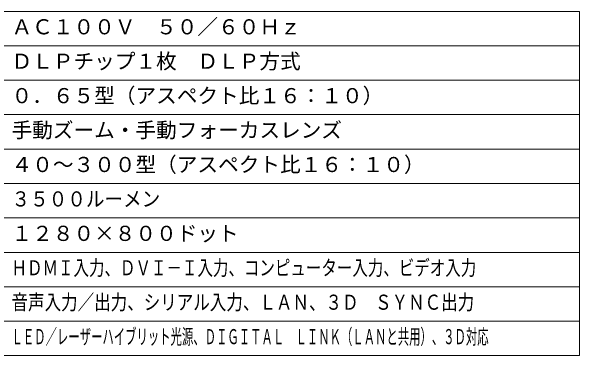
# Model space of a CAD drawing. Units: millimetres, scale not verified. Extents: x -62 to 63, y -56 to 57.
# Drawn here: x -20 to 62.5, y -56.5 to -6.5 of the extents above; entities that cross this region are included whole.
import ezdxf
from ezdxf.enums import TextEntityAlignment as Align

# ---------------------------------------------------------------- set-up
doc = ezdxf.new("R2010")
doc.units = ezdxf.units.MM
doc.header["$LTSCALE"] = 0.125
doc.layers.add('0-1_MOJI1', color=7, linetype='Continuous')
doc.layers.add('0-2_WAKU', color=1, linetype='Continuous', lineweight=18)
doc.styles.add('ＭＳ ゴシック', font='')
doc.styles.get('ＭＳ ゴシック').set_extended_font_data('MS Gothic')

msp = doc.modelspace()

# ---------------------------------------------------------------- linework, layer by layer
at = {"layer": '0-2_WAKU', "color": 4}
for p, q in [((62.5093, -6.4967), (-62.4907, -6.4967)), ((62.5093, -56.4967), (62.5093, -6.4967)), ((-62.4907, -56.4967), (62.5093, -56.4967))]:
    msp.add_line(p, q, dxfattribs=at)
at = {"layer": '0-2_WAKU'}
for p, q in [((-62.4907, -11.4967), (62.5093, -11.4967)), ((-62.4907, -16.4967), (62.5093, -16.4967)), ((-62.4907, -21.4967), (62.5093, -21.4967)), ((-62.4907, -26.4967), (62.5093, -26.4967)), ((-62.4907, -31.4967), (62.5093, -31.4967)), ((-62.4907, -36.4967), (62.5093, -36.4967)), ((-62.4907, -41.4967), (62.5093, -41.4967)), ((-62.4907, -46.4967), (62.5093, -46.4967)), ((-62.4907, -51.4967), (62.5093, -51.4967))]:
    msp.add_line(p, q, dxfattribs=at)

# ---------------------------------------------------------------- texts
at = {"layer": '0-1_MOJI1', "style": 'ＭＳ ゴシック'}
for s, p in [('ＡＣ１００Ｖ\u3000５０／６０Ｈｚ', (-19.9907, -10.4967)), ('ＤＬＰチップ１枚\u3000ＤＬＰ方式', (-19.9907, -15.4967)), ('０．６５型（アスペクト比１６：１０）', (-19.9907, -20.4967)), ('手動ズーム・手動フォーカスレンズ', (-19.9907, -25.4967)), ('４０～３００型（アスペクト比１６：１０）', (-19.9907, -30.4967)), ('１２８０×８００ドット', (-19.9907, -40.4967))]:
    msp.add_text(s, height=2.199, dxfattribs=at).set_placement(p, align=Align.BOTTOM_LEFT)
for s, width, p in [('３５００ルーメン', 0.9, (-19.9907, -35.4967)), ('ＨＤＭＩ入力、ＤＶＩ－Ｉ入力、コンピューター入力、ビデオ入力', 0.75, (-19.9907, -45.4967)), ('音声入力／出力、シリアル入力、ＬＡＮ、３Ｄ\u3000ＳＹＮＣ出力', 0.8, (-19.9907, -50.4967)), ('ＬＥＤ／レーザーハイブリット光源、ＤＩＧＩＴＡＬ\u3000ＬＩＮＫ（ＬＡＮと共用）、３Ｄ対応', 0.55, (-19.9907, -55.4967))]:
    msp.add_text(s, height=2.199, dxfattribs=dict(at, width=width)).set_placement(p, align=Align.BOTTOM_LEFT)

doc.saveas('drawing.dxf')
